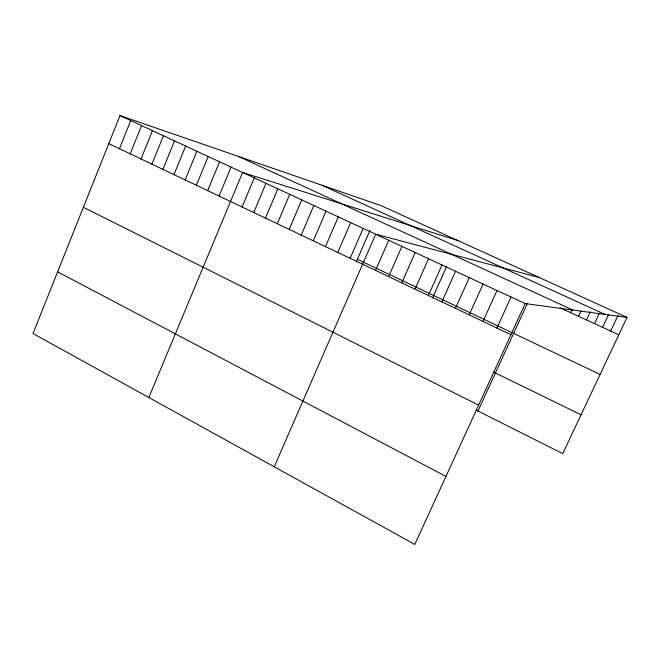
<?xml version="1.0" encoding="UTF-8"?>
<svg xmlns="http://www.w3.org/2000/svg" width="660" height="660" viewBox="0 0 660 660"><rect width="100%" height="100%" fill="white"/><g stroke="black" fill="none" stroke-linecap="round" stroke-linejoin="round"><path stroke-width="0.99" d="M627 317.411L380.803 205.532L119.98 115.582L33 333.531L414.785 544.417L525.195 303.575L627 317.411L562.741 453.618L476.173 410.132M119.452 148.731L130.73 120.565M130.201 153.838L141.562 125.59M141.025 158.986L152.468 130.655M151.932 164.158L163.449 135.745M162.921 169.381L174.512 140.885M173.984 174.636L185.658 146.05M185.13 179.932L196.886 151.264M196.358 185.262L208.197 156.511M207.669 190.633L219.59 161.791M219.062 196.045L231.066 167.12M148.846 397.518L242.624 172.483L458.147 240.677M242.096 206.993L254.273 177.886M253.745 212.528L266.013 183.331M265.477 218.097L277.835 188.818M277.299 223.715L289.748 194.337M289.212 229.375L301.744 199.906M301.216 235.075L313.838 205.516M313.31 240.817L326.024 211.175M325.495 246.609L338.299 216.868M337.772 252.442L350.674 222.61M350.147 258.316L363.14 228.393M356.284 261.847L369.988 230.373M274.255 466.793L375.705 234.217L539.236 277.522M375.557 270.394L388.757 240.273M388.608 276.589L401.907 246.37M401.758 282.835L415.165 252.524M415.024 289.138L428.53 258.728M428.389 295.49L442.002 264.974M432.506 298.072L446.507 266.739M441.87 301.892L455.582 271.276M455.449 308.344L469.276 277.629M469.153 314.853L483.087 284.031M482.963 321.412L497.005 290.491M496.889 328.028L511.038 297.008M477.997 411.048L527.447 303.229M570.587 312.609L571.849 309.895M578.523 316.272L581.064 310.827M586.509 319.943L590.329 311.759M594.52 323.631L599.214 313.615M602.572 327.343L608.569 314.564M610.665 331.064L617.974 315.529M322.08 185.279L605.022 314.424M238.656 156.511L572.872 310.051M560.059 307.766L618.791 334.81M119.98 115.582L525.195 303.575M357.398 259.298L600.105 374.41M108.776 143.657L510.922 334.694M493.614 372.083L581.047 414.802M83.374 207.298L478.64 405.133M57.618 271.846L445.954 476.429"/></g></svg>
